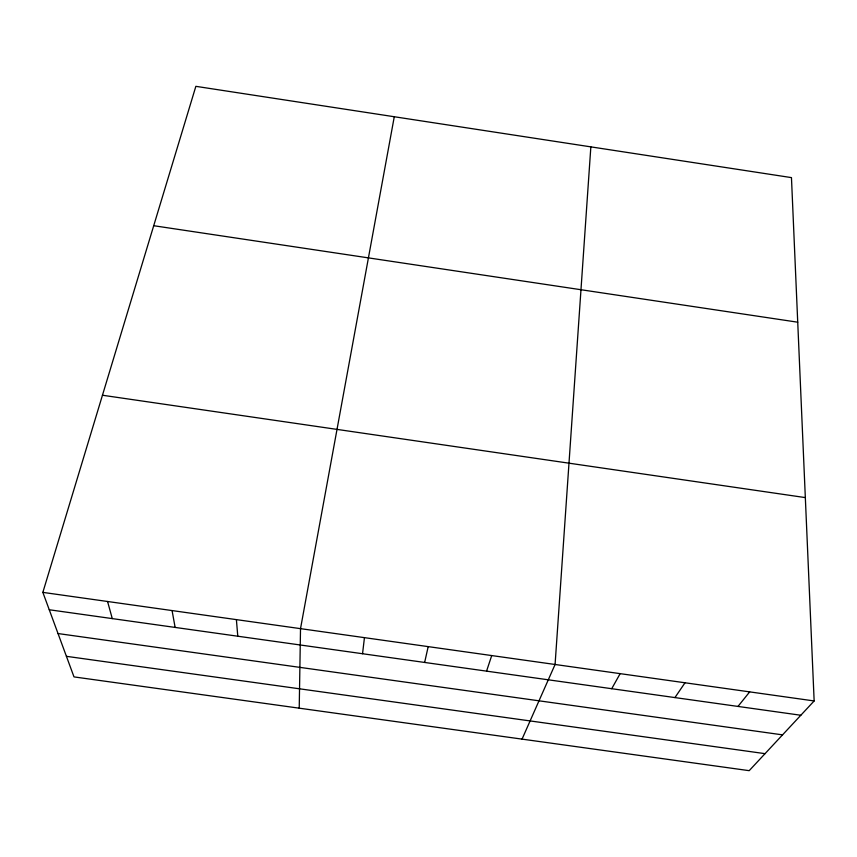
<?xml version="1.0" encoding="UTF-8"?>
<svg xmlns="http://www.w3.org/2000/svg" width="857" height="857" viewBox="0 0 857 857"><rect width="100%" height="100%" fill="white"/><g stroke="black" fill="none" stroke-linecap="round" stroke-linejoin="round"><path stroke-width="1.29" d="M299.222 708.182L300.518 628.652L394.274 116.745M590.848 146.868L555.079 664.486L522.052 739.12M362.543 653.73L364.45 637.651M424.644 662.45L428.189 646.617M42.85 592.38L195.857 86.332L791.461 177.613L814.15 700.951L749.189 770.668L74.002 676.901L42.85 592.38L814.15 700.951M486.562 671.138L491.725 655.562M611.716 688.707L620.147 673.645M674.941 697.587L685.011 682.772M737.973 706.436L749.682 691.878M66.418 656.323L765.033 753.657M49.256 609.756L800.824 715.252M58.019 633.548L782.548 734.867M102.454 395.238L805.334 497.596M153.714 225.712L797.728 322.2M107.564 601.485L112.278 618.593M172.075 610.57L175.128 627.42M236.393 619.622L237.785 636.215"/></g></svg>
